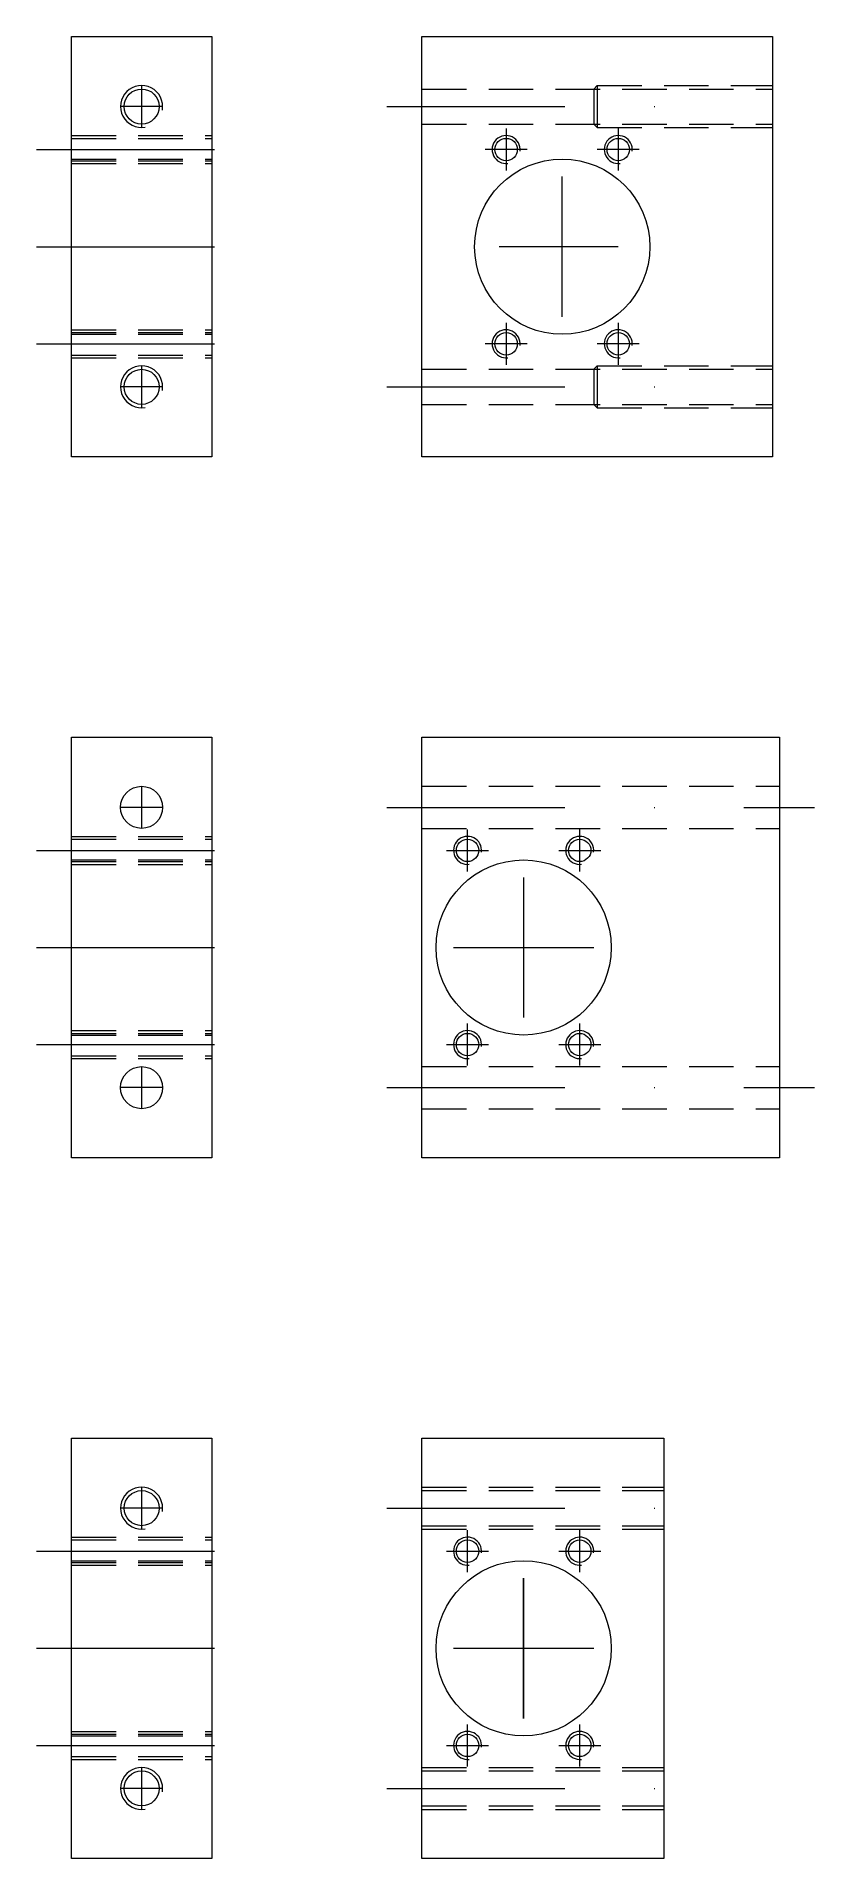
# Model space of a CAD drawing. Extents: x -5 to 106, y 0 to 260.
import ezdxf

# ---------------------------------------------------------------- set-up
doc = ezdxf.new("R2010")
doc.units = 0
doc.linetypes.add('DASHDOTX2', pattern=[50.8, 25.4, -12.7, 0, -12.7])
doc.linetypes.add('DASHED2', pattern=[9.525, 6.35, -3.175])
for name, color, linetype, lineweight, true_color in [('ALU_CURSEUR_X', 7, 'CONTINUOUS', 0, 0x000000), ('ALU_CURSEUR_Y', 7, 'CONTINUOUS', 0, 0x000000), ('ALU_CURSEUR_Z', 7, 'CONTINUOUS', 0, 0x000000), ('axe', 1, 'DASHDOTX2', 0, 0xff0000), ('cacher', 3, 'DASHED2', 0, 0x00ff00)]:
    doc.layers.add(name, color=color, linetype=linetype, lineweight=lineweight, true_color=true_color)

msp = doc.modelspace()

# ---------------------------------------------------------------- linework, layer by layer
at = {"layer": 'ALU_CURSEUR_X'}
for p, q in [((0, 60), (20, 60)), ((0, 0), (0, 60)), ((20, 60), (20, 0)), ((50, 0), (50, 60)), ((50, 60), (84.5, 60)), ((84.5, 60), (84.5, 0)), ((20, 0), (0, 0)), ((84.5, 0), (50, 0))]:
    msp.add_line(p, q, dxfattribs=at)
for centre, radius in [((10, 250), 2.5), ((62, 243.86), 1.6), ((78, 243.86), 1.6), ((62, 216.14), 1.6), ((78, 216.14), 1.6), ((10, 210), 2.5), ((10, 50), 2.5), ((56.5, 43.86), 1.6), ((72.5, 43.86), 1.6), ((64.5, 30), 12.5), ((56.5, 16.14), 1.6), ((72.5, 16.14), 1.6), ((10, 10), 2.5)]:
    msp.add_circle(centre, radius, dxfattribs=at)
for centre, radius, start, end in [((10, 250), 3, 350.4059, 279.5941), ((62, 243.86), 2, 352.8192, 277.1808), ((78, 243.86), 2, 352.8192, 277.1808), ((62, 216.14), 2, 352.8192, 277.1808), ((78, 216.14), 2, 352.8192, 277.1808), ((10, 210), 3, 350.4059, 279.5941), ((10, 50), 3, 350.4059, 279.5941), ((56.5, 43.86), 2, 352.8192, 277.1808), ((72.5, 43.86), 2, 352.8192, 277.1808), ((56.5, 16.14), 2, 352.8192, 277.1808), ((72.5, 16.14), 2, 352.8192, 277.1808), ((10, 10), 3, 350.4059, 279.5941)]:
    msp.add_arc(centre, radius, start, end, dxfattribs=at)
at = {"layer": 'ALU_CURSEUR_Y'}
for p, q in [((0, 100), (0, 160)), ((0, 160), (20, 160)), ((20, 160), (20, 100)), ((50, 100), (50, 160)), ((50, 160), (101, 160)), ((101, 160), (101, 100)), ((20, 100), (0, 100)), ((101, 100), (50, 100))]:
    msp.add_line(p, q, dxfattribs=at)
for centre, radius in [((10, 150), 3), ((56.5, 143.86), 1.6), ((72.5, 143.86), 1.6), ((64.5, 130), 12.5), ((56.5, 116.14), 1.6), ((72.5, 116.14), 1.6), ((10, 110), 3)]:
    msp.add_circle(centre, radius, dxfattribs=at)
for centre in [(56.5, 143.86), (72.5, 143.86), (56.5, 116.14), (72.5, 116.14)]:
    msp.add_arc(centre, 2, 352.8192, 277.1808, dxfattribs=at)
at = {"layer": 'ALU_CURSEUR_Z'}
for p, q in [((0, 200), (0, 260)), ((0, 260), (20, 260)), ((20, 260), (20, 200)), ((50, 260), (100, 260)), ((50, 200), (50, 260)), ((100, 260), (100, 200)), ((20, 200), (0, 200)), ((100, 200), (50, 200))]:
    msp.add_line(p, q, dxfattribs=at)
msp.add_circle((70, 230), 12.5, dxfattribs=at)
at = {"layer": 'axe'}
for p, q in [((10, 253), (10, 247)), ((13, 250), (7, 250)), ((45, 250), (89.5, 250)), ((62, 246.86), (62, 240.86)), ((78, 246.86), (78, 240.86)), ((-5, 243.86), (25, 243.86)), ((65, 243.86), (59, 243.86)), ((81, 243.86), (75, 243.86)), ((70, 220), (70, 240)), ((-5, 230), (25, 230)), ((78, 230), (61, 230)), ((62, 219.14), (62, 213.14)), ((78, 219.14), (78, 213.14)), ((-5, 216.14), (25, 216.14)), ((65, 216.14), (59, 216.14)), ((81, 216.14), (75, 216.14)), ((10, 213), (10, 207)), ((13, 210), (7, 210)), ((45, 210), (89.5, 210)), ((10, 153), (10, 147)), ((13, 150), (7, 150)), ((45, 150), (106, 150)), ((56.5, 140.86), (56.5, 146.86)), ((72.5, 140.86), (72.5, 146.86)), ((-5, 143.86), (25, 143.86)), ((53.5, 143.86), (59.5, 143.86)), ((69.5, 143.86), (75.5, 143.86)), ((64.5, 140), (64.5, 120)), ((-5, 130), (25, 130)), ((54.5, 130), (74.5, 130)), ((56.5, 113.14), (56.5, 119.14)), ((72.5, 113.14), (72.5, 119.14)), ((-5, 116.14), (25, 116.14)), ((53.5, 116.14), (59.5, 116.14)), ((69.5, 116.14), (75.5, 116.14)), ((10, 113), (10, 107)), ((13, 110), (7, 110)), ((45, 110), (106, 110)), ((10, 53), (10, 47)), ((13, 50), (7, 50)), ((45, 50), (89.5, 50)), ((56.5, 40.86), (56.5, 46.86)), ((56.5, 40.86), (56.5, 46.86)), ((72.5, 40.86), (72.5, 46.86)), ((72.5, 40.86), (72.5, 46.86)), ((-5, 43.86), (25, 43.86)), ((53.5, 43.86), (59.5, 43.86)), ((53.5, 43.86), (59.5, 43.86)), ((69.5, 43.86), (75.5, 43.86)), ((69.5, 43.86), (75.5, 43.86)), ((64.5, 20), (64.5, 40)), ((64.5, 40), (64.5, 20)), ((-5, 30), (25, 30)), ((54.5, 30), (74.5, 30)), ((54.5, 30), (74.5, 30)), ((56.5, 13.14), (56.5, 19.14)), ((56.5, 13.14), (56.5, 19.14)), ((72.5, 13.14), (72.5, 19.14)), ((72.5, 13.14), (72.5, 19.14)), ((-5, 16.14), (25, 16.14)), ((53.5, 16.14), (59.5, 16.14)), ((53.5, 16.14), (59.5, 16.14)), ((69.5, 16.14), (75.5, 16.14)), ((69.5, 16.14), (75.5, 16.14)), ((10, 13), (10, 7)), ((13, 10), (7, 10)), ((45, 10), (89.5, 10))]:
    msp.add_line(p, q, dxfattribs=at)
at = {"layer": 'cacher'}
for p, q in [((50, 252.5), (100, 252.5)), ((75, 253), (74.5, 252.5)), ((74.5, 252.5), (74.5, 247.5)), ((75, 253), (100, 253)), ((75, 253), (75, 247)), ((50, 247.5), (100, 247.5)), ((74.5, 247.5), (75, 247)), ((0, 245.86), (20, 245.86)), ((0, 245.46), (20, 245.46)), ((75, 247), (100, 247)), ((0, 242.5), (20, 242.5)), ((0, 242.26), (20, 242.26)), ((0, 241.86), (20, 241.86)), ((0, 218.14), (20, 218.14)), ((0, 217.74), (20, 217.74)), ((0, 217.5), (20, 217.5)), ((0, 217.5), (20, 217.5)), ((0, 214.54), (20, 214.54)), ((0, 214.14), (20, 214.14)), ((50, 212.5), (100, 212.5)), ((75, 213), (74.5, 212.5)), ((74.5, 212.5), (74.5, 207.5)), ((75, 213), (100, 213)), ((75, 213), (75, 207)), ((50, 207.5), (100, 207.5)), ((74.5, 207.5), (75, 207)), ((75, 207), (100, 207)), ((50, 153), (101, 153)), ((0, 145.86), (20, 145.86)), ((50, 147), (101, 147)), ((0, 145.46), (20, 145.46)), ((0, 142.5), (20, 142.5)), ((0, 142.26), (20, 142.26)), ((0, 141.86), (20, 141.86)), ((0, 118.14), (20, 118.14)), ((0, 117.74), (20, 117.74)), ((0, 117.5), (20, 117.5)), ((0, 114.54), (20, 114.54)), ((0, 114.14), (20, 114.14)), ((50, 113), (101, 113)), ((50, 107), (101, 107)), ((50, 53), (84.5, 53)), ((50, 52.5), (84.5, 52.5)), ((50, 47.5), (84.5, 47.5)), ((50, 47), (84.5, 47)), ((0, 45.86), (20, 45.86)), ((0, 45.46), (20, 45.46)), ((0, 42.5), (20, 42.5)), ((0, 42.26), (20, 42.26)), ((0, 41.86), (20, 41.86)), ((0, 18.14), (20, 18.14)), ((0, 17.74), (20, 17.74)), ((0, 17.5), (20, 17.5)), ((0, 17.5), (20, 17.5)), ((0, 14.54), (20, 14.54)), ((0, 14.14), (20, 14.14)), ((50, 13), (84.5, 13)), ((50, 12.5), (84.5, 12.5)), ((50, 7.5), (84.5, 7.5)), ((50, 7), (84.5, 7))]:
    msp.add_line(p, q, dxfattribs=at)

doc.saveas('drawing.dxf')
